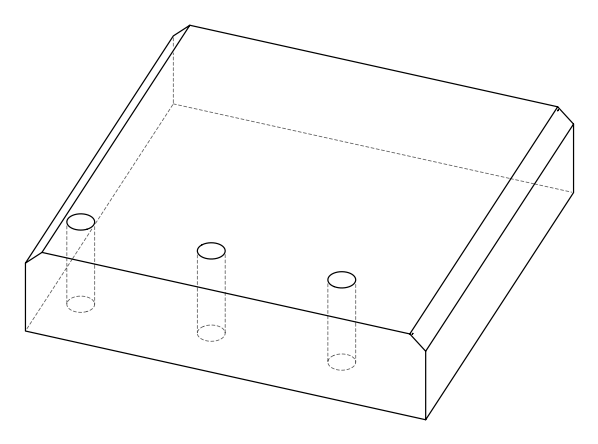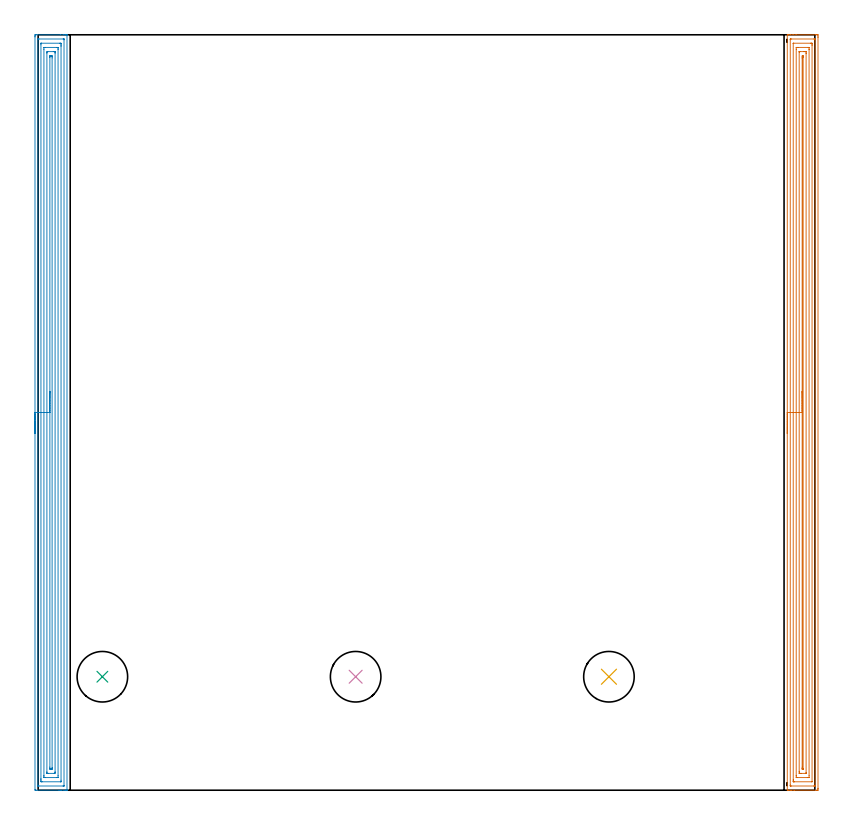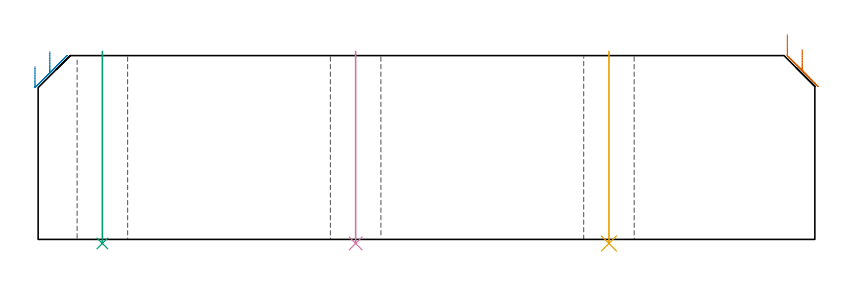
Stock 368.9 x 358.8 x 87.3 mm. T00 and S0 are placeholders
(PLAN: 5 operations, 1 tool changes, 36 min)
(1 AREA_MILL | FG_CHAMFER_SURFACE | UGT0205_001 | 17.42 min | 38240 mm3)
(2 AREA_MILL_1 | FG_CHAMFER_SURFACE_1 | UGT0205_001 | 17.46 min | 41451 mm3)
(3 INDEXABLE_INSERT_DRILL_THROUGH_HOLE_FROM_SOLID | STEP1HOLE | NXT0302_019 | 0.37 min | 39457 mm3)
(4 INDEXABLE_INSERT_DRILL_THROUGH_HOLE_FROM_SOLID_1 | STEP1HOLE_1 | NXT0302_019 | 0.37 min | 39460 mm3)
(5 INDEXABLE_INSERT_DRILL_THROUGH_HOLE_FROM_SOLID_2 | STEP1HOLE_2 | NXT0302_019 | 0.37 min | 39463 mm3)
(TOOL UGT0205_001 | Chamfer Mill 20 x 3 x 45 deg. | D20 FL50 Z2)
(TOOL NXT0302_019 | Index. Insert Drill 24mm [880-D2400L25-05] | D24 PA176 FL120 Z2)
(OP 1 AREA_MILL)
G17 G21 G94 G90
T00 M6
G54
G17 G0 G90 X355.8 Y169.4 S1061 M3
G43 Z97.3 H0
G94 G1 Y169.438 Z96.428 F250.
Y169.552 Z95.563
Y169.741 Z94.712
Y170.003 Z93.88
Y170.337 Z93.074
Y170.74 Z92.3
Y171.208 Z91.564
Y171.74 Z90.872
Y172.329 Z90.229
Y172.972 Z89.639
Y173.664 Z89.108
Y174.4 Z88.64
Y175.174 Z88.237
Y175.98 Z87.903
Y176.812 Z87.641
Y177.663 Z87.452
Y178.528 Z87.338
Y179.4 Z87.3
Y358.622
X355.803 Y358.791 Z87.288
X355.824 Y358.795 Z87.267
X355.863 Y358.797 Z87.229
X356.284 Y358.8 Z86.816
X356.586 Z86.514
X357.299 Z85.796
X358.548 Z84.549
X359.976 Z83.119
X369.17 Z73.928
X369.794 Y358.797 Z73.304
X370.392 Y358.793 Z72.706
X370.394 Y358.775 Z72.704
X370.399 Y358.175 Z72.701
X370.4 Y357.567 Z72.7
Y0.912
X370.399 Y0.625 Z72.701
X370.394 Y0.025 Z72.704
X370.392 Y0.007 Z72.706
X369.794 Y0. Z73.304
X359.084 Z84.011
X357.655 Z85.441
X357.299 Z85.796
X356.586 Z86.514
X356.284 Z86.816
X355.864 Z87.228
X355.824 Z87.266
X355.802 Y0.008 Z87.288
X355.8 Y0.178 Z87.3
Y179.4
X357.214 Z85.886
X357.215 Y356.471 Z85.885
X357.216 Y356.556 Z85.884
X357.221 Y356.724 Z85.879
X357.228 Y356.791 Z85.872
X357.248 Y356.794 Z85.852
X357.299 Y356.797 Z85.801
X357.779 Y356.8 Z85.321
X368.489 Z74.611
X368.901 Y356.797 Z74.199
X368.959 Y356.794 Z74.141
X368.972 Y356.791 Z74.128
X368.979 Y356.752 Z74.121
X368.983 Y356.641 Z74.117
X368.985 Y356.471 Z74.115
X368.986 Y356.387 Z74.114
X368.985 Y2.329 Z74.115
X368.984 Y2.244 Z74.116
X368.979 Y2.076 Z74.121
X368.972 Y2.009 Z74.128
X368.952 Y2.006 Z74.148
X368.901 Y2.003 Z74.199
X368.421 Y2. Z74.679
X357.711 Z85.389
X357.299 Y2.003 Z85.801
X357.241 Y2.006 Z85.859
X357.228 Y2.009 Z85.872
X357.221 Y2.048 Z85.879
X357.217 Y2.159 Z85.883
X357.215 Y2.328 Z85.885
X357.214 Y2.413 Z85.886
Y179.4
X358.628 Z84.472
X358.629 Y354.599 Z84.471
X358.631 Y354.713 Z84.469
X358.633 Y354.769 Z84.467
X358.635 Y354.789 Z84.465
X358.683 Y354.792 Z84.417
X358.885 Y354.799 Z84.215
X366.916 Y354.8 Z76.184
X367.116 Y354.799 Z75.984
X367.317 Y354.798 Z75.783
X367.45 Y354.794 Z75.65
X367.554 Y354.79 Z75.546
X367.565 Y354.773 Z75.535
X367.567 Y354.75 Z75.533
X367.569 Y354.599 Z75.531
X367.571 Y354.143 Z75.529
X367.572 Y353.705 Z75.528
X367.571 Y4.201 Z75.529
X367.569 Y4.087 Z75.531
X367.567 Y4.031 Z75.533
X367.565 Y4.011 Z75.535
X367.517 Y4.008 Z75.583
X367.315 Y4.001 Z75.785
X359.284 Y4. Z83.816
X359.084 Y4.001 Z84.016
X358.883 Y4.002 Z84.217
X358.75 Y4.006 Z84.35
X358.646 Y4.01 Z84.454
X358.635 Y4.027 Z84.465
X358.633 Y4.05 Z84.467
X358.631 Y4.201 Z84.469
X358.629 Y4.657 Z84.471
X358.628 Y5.095 Z84.472
Y179.4
X360.043 Z83.057
Y351.917
X360.047 Y352.74 Z83.053
X360.05 Y352.79 Z83.05
X360.098 Y352.794 Z83.002
X360.208 Y352.797 Z82.892
X360.428 Y352.799 Z82.672
X360.869 Y352.8 Z82.231
X365.777 Y352.799 Z77.323
X365.994 Y352.797 Z77.106
X366.102 Y352.794 Z76.998
X366.15 Y352.79 Z76.95
X366.151 Y352.752 Z76.949
X366.157 Y351.984 Z76.943
Y351.917
Y6.882
X366.153 Y6.06 Z76.947
X366.15 Y6.01 Z76.95
X366.102 Y6.006 Z76.998
X365.992 Y6.003 Z77.108
X365.772 Y6.001 Z77.328
X365.331 Y6. Z77.769
X360.423 Y6.001 Z82.677
X360.206 Y6.003 Z82.894
X360.098 Y6.006 Z83.002
X360.05 Y6.01 Z83.05
X360.049 Y6.048 Z83.051
X360.043 Y6.816 Z83.057
Y6.882
Y179.4
X361.457 Z81.643
Y350.434
X361.459 Y350.739 Z81.641
X361.462 Y350.779 Z81.638
X361.465 Y350.791 Z81.635
X361.47 Y350.794 Z81.63
X361.51 Y350.798 Z81.59
X361.594 Y350.799 Z81.506
X361.761 Y350.8 Z81.339
X363.77 Z79.33
X364.439 Y350.798 Z78.661
X364.666 Y350.796 Z78.434
X364.727 Y350.79 Z78.373
X364.736 Y350.773 Z78.364
X364.739 Y350.723 Z78.361
X364.742 Y350.13 Z78.358
X364.743 Y349.825 Z78.357
Y8.366
X364.741 Y8.061 Z78.359
X364.738 Y8.021 Z78.362
X364.735 Y8.009 Z78.365
X364.73 Y8.006 Z78.37
X364.69 Y8.002 Z78.41
X364.606 Y8.001 Z78.494
X364.439 Y8. Z78.661
X362.43 Z80.67
X361.761 Y8.002 Z81.339
X361.534 Y8.004 Z81.566
X361.473 Y8.01 Z81.627
X361.464 Y8.027 Z81.636
X361.461 Y8.077 Z81.639
X361.458 Y8.67 Z81.642
X361.457 Y8.975 Z81.643
Y179.4
X362.871 Z80.229
Y347.666
X362.872 Y348.123 Z80.228
X362.874 Y348.342 Z80.226
X362.878 Y348.79 Z80.222
X363.093 Y348.796 Z80.007
X363.281 Y348.791 Z79.819
X363.322 Y348.788 Z79.778
X363.324 Y348.718 Z79.776
X363.327 Y348.561 Z79.773
X363.329 Y348.342 Z79.771
Y348.124
Y10.326
X363.326 Y10.054 Z79.774
X363.325 Y10.021 Z79.775
X363.323 Y10.012 Z79.777
X363.293 Y10.009 Z79.807
X363.192 Y10.003 Z79.908
X363.11 Y10.001 Z79.99
X362.919 Y10.009 Z80.181
X362.878 Y10.012 Z80.222
X362.876 Y10.082 Z80.224
X362.873 Y10.239 Z80.227
X362.872 Y10.458 Z80.228
X362.871 Y10.917 Z80.229
Y179.4
Y180.272 Z80.267
Y181.136 Z80.381
Y181.988 Z80.57
Y182.82 Z80.832
Y183.626 Z81.166
Y184.4 Z81.569
Y185.136 Z82.037
Y185.828 Z82.568
Y186.471 Z83.158
Y187.06 Z83.801
Y187.591 Z84.493
Y188.06 Z85.229
Y188.463 Z86.003
Y188.797 Z86.809
Y189.059 Z87.641
Y189.248 Z88.492
Y189.362 Z89.357
Y189.4 Z90.229
G0 Z97.3
M5
M2
(OP 2 AREA_MILL_1)
G17 G21 G94 G90
T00 M6
G54
G17 G0 G90 X-1.5 Y169.4 S1061 M3
G43 Z97.3 H0
Z82.1
G94 G1 Y169.438 Z81.228 F250.
Y169.552 Z80.363
Y169.741 Z79.512
Y170.003 Z78.68
Y170.337 Z77.874
Y170.74 Z77.1
Y171.208 Z76.364
Y171.74 Z75.672
Y172.329 Z75.029
Y172.972 Z74.44
Y173.664 Z73.908
Y174.4 Z73.44
Y175.174 Z73.037
Y175.98 Z72.703
Y176.812 Z72.441
Y177.663 Z72.252
Y178.528 Z72.138
Y179.4 Z72.1
Y357.798
X-1.499 Y358.175 Z72.101
X-1.495 Y358.687 Z72.103
X-1.492 Y358.791 Z72.106
X-0.987 Y358.8 Z72.611
X10.529 Z84.124
X11.947 Z85.544
X12.301 Z85.896
X13.008 Z86.608
X13.29 Z86.89
X13.672 Z87.263
X13.704 Y358.799 Z87.294
X13.705 Y358.797 Z87.295
X13.7 Y358.621 Z87.3
Y0.178
X13.705 Y0.003 Z87.295
X13.704 Y0. Z87.294
X13.672 Z87.263
X13.29 Z86.89
X13.008 Z86.608
X12.301 Z85.896
X11.062 Z84.658
X10.529 Z84.124
X9.91 Z83.505
X-0.987 Z72.611
X-1.255 Y0.002 Z72.342
X-1.492 Y0.01 Z72.106
X-1.499 Y0.248 Z72.099
X-1.5 Y179.4 Z72.1
X-0.086 Z73.514
X-0.085 Y356.606 Z73.515
X-0.084 Y356.716 Z73.516
X-0.082 Y356.77 Z73.518
X-0.08 Y356.789 Z73.52
X-0.034 Y356.791 Z73.566
X0.376 Y356.799 Z73.976
X11.892 Z85.492
X12.151 Y356.795 Z85.751
X12.268 Y356.79 Z85.868
X12.279 Y356.784 Z85.879
X12.282 Y356.764 Z85.882
X12.284 Y356.713 Z85.884
X12.285 Y356.61 Z85.885
X12.286 Y356.402 Z85.886
X12.285 Y2.193 Z85.885
X12.284 Y2.084 Z85.884
X12.282 Y2.03 Z85.882
X12.28 Y2.011 Z85.88
X12.233 Y2.009 Z85.833
X11.823 Y2.001 Z85.423
X0.308 Z73.908
X0.049 Y2.005 Z73.649
X-0.069 Y2.01 Z73.531
X-0.079 Y2.016 Z73.521
X-0.082 Y2.036 Z73.518
X-0.085 Y2.087 Z73.515
X-0.086 Y2.19 Z73.514
Y2.398
Y179.4
X1.328 Z74.928
X1.329 Y354.05 Z74.929
X1.331 Y354.599 Z74.931
X1.334 Y354.771 Z74.934
X1.335 Y354.785 Z74.935
X1.353 Y354.79 Z74.953
X1.405 Y354.796 Z75.005
X1.472 Y354.799 Z75.072
X10.331 Y354.8 Z83.931
X10.529 Y354.798 Z84.129
X10.728 Y354.794 Z84.328
X10.855 Y354.79 Z84.455
X10.864 Y354.713 Z84.464
X10.867 Y354.599 Z84.467
X10.87 Y354.255 Z84.47
X10.871 Y353.705 Z84.471
Y353.36
Y4.75
X10.869 Y4.201 Z84.469
X10.866 Y4.029 Z84.466
X10.865 Y4.015 Z84.465
X10.846 Y4.01 Z84.446
X10.794 Y4.004 Z84.394
X10.728 Y4.001 Z84.328
X1.869 Y4. Z75.469
X1.671 Y4.002 Z75.271
X1.472 Y4.006 Z75.072
X1.345 Y4.01 Z74.945
X1.335 Y4.087 Z74.935
X1.333 Y4.201 Z74.933
X1.33 Y4.545 Z74.93
X1.329 Y5.095 Z74.929
X1.328 Y5.44 Z74.928
Y179.4
X2.743 Z76.343
Y351.917
X2.744 Y352.622 Z76.344
X2.747 Y352.724 Z76.347
X2.749 Y352.778 Z76.349
X2.787 Y352.79 Z76.387
X3.005 Y352.794 Z76.605
X3.442 Y352.8 Z77.042
X8.769 Z82.369
X9.198 Y352.795 Z82.798
X9.411 Y352.79 Z83.011
X9.451 Y352.783 Z83.051
X9.453 Y352.746 Z83.053
X9.455 Y352.685 Z83.055
X9.457 Y352.105 Z83.057
Y351.917
Y6.882
X9.456 Y6.178 Z83.056
X9.453 Y6.076 Z83.053
X9.451 Y6.022 Z83.051
X9.413 Y6.01 Z83.013
X9.195 Y6.005 Z82.795
X8.758 Y6. Z82.358
X3.431 Z77.031
X3.002 Y6.005 Z76.602
X2.789 Y6.01 Z76.389
X2.749 Y6.017 Z76.349
X2.746 Y6.054 Z76.346
X2.745 Y6.115 Z76.345
X2.743 Y6.695 Z76.343
Y6.882
Y179.4
X4.157 Z77.757
Y350.13
X4.158 Y350.301 Z77.758
X4.161 Y350.475 Z77.761
X4.169 Y350.79 Z77.769
X4.328 Y350.794 Z77.928
X4.551 Y350.799 Z78.151
X7.208 Y350.8 Z80.808
X7.872 Y350.799 Z81.472
X7.967 Y350.797 Z81.567
X8.024 Y350.793 Z81.624
X8.034 Y350.791 Z81.634
X8.037 Y350.747 Z81.637
X8.04 Y350.648 Z81.64
X8.043 Y350.303 Z81.643
Y350.13
Y8.67
X8.042 Y8.499 Z81.642
X8.039 Y8.325 Z81.639
X8.031 Y8.01 Z81.631
X7.872 Y8.006 Z81.472
X7.649 Y8.001 Z81.249
X4.992 Y8. Z78.592
X4.328 Y8.001 Z77.928
X4.233 Y8.003 Z77.833
X4.176 Y8.007 Z77.776
X4.166 Y8.009 Z77.766
X4.163 Y8.053 Z77.763
X4.16 Y8.151 Z77.76
X4.157 Y8.497 Z77.757
Y8.67
Y179.4
X5.571 Z79.171
Y347.982
X5.573 Y348.342 Z79.173
X5.575 Y348.609 Z79.175
X5.578 Y348.741 Z79.178
X5.587 Y348.79 Z79.187
X5.651 Y348.795 Z79.251
X6.1 Y348.797 Z79.7
X6.536 Y348.796 Z80.136
X6.615 Y348.79 Z80.215
X6.622 Y348.709 Z80.222
X6.625 Y348.342 Z80.225
X6.628 Y347.809 Z80.228
X6.629 Y10.818 Z80.229
X6.627 Y10.458 Z80.227
X6.625 Y10.191 Z80.225
X6.622 Y10.059 Z80.222
X6.613 Y10.01 Z80.213
X6.549 Y10.005 Z80.149
X6.1 Y10.003 Z79.7
X5.664 Y10.004 Z79.264
X5.585 Y10.01 Z79.185
X5.578 Y10.091 Z79.178
X5.574 Y10.458 Z79.174
X5.572 Y10.991 Z79.172
X5.571 Y179.4 Z79.171
Y180.272 Z79.209
Y181.136 Z79.323
Y181.988 Z79.512
Y182.82 Z79.774
Y183.626 Z80.108
Y184.4 Z80.511
Y185.136 Z80.98
Y185.828 Z81.511
Y186.471 Z82.1
Y187.06 Z82.743
Y187.591 Z83.435
Y188.06 Z84.171
Y188.463 Z84.945
Y188.797 Z85.751
Y189.059 Z86.583
Y189.248 Z87.435
Y189.362 Z88.299
Y189.4 Z89.171
G0 Z97.3
M5
M2
(OP 3 INDEXABLE_INSERT_DRILL_THROUGH_HOLE_FROM_SOLID)
G17 G21 G94 G90
T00 M6
G54
G17 G0 G90 X30.5 Y53.9 S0 M3
G43 Z97.3 H1
G94 G81 G98 Z-1.919 F250. R89.3
G80
M5
M2
(OP 4 INDEXABLE_INSERT_DRILL_THROUGH_HOLE_FROM_SOLID_1)
G17 G21 G94 G90
T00 M6
G54
G17 G0 G90 X150.8 Y53.9 S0 M3
G43 Z97.3 H1
G94 G81 G98 Z-1.919 F250. R89.3
G80
M5
M2
(OP 5 INDEXABLE_INSERT_DRILL_THROUGH_HOLE_FROM_SOLID_2)
G17 G21 G94 G90
T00 M6
G54
G17 G0 G90 X271.1 Y53.9 S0 M3
G43 Z97.3 H1
G94 G81 G98 Z-1.919 F250. R89.3
G80
M5
M2
